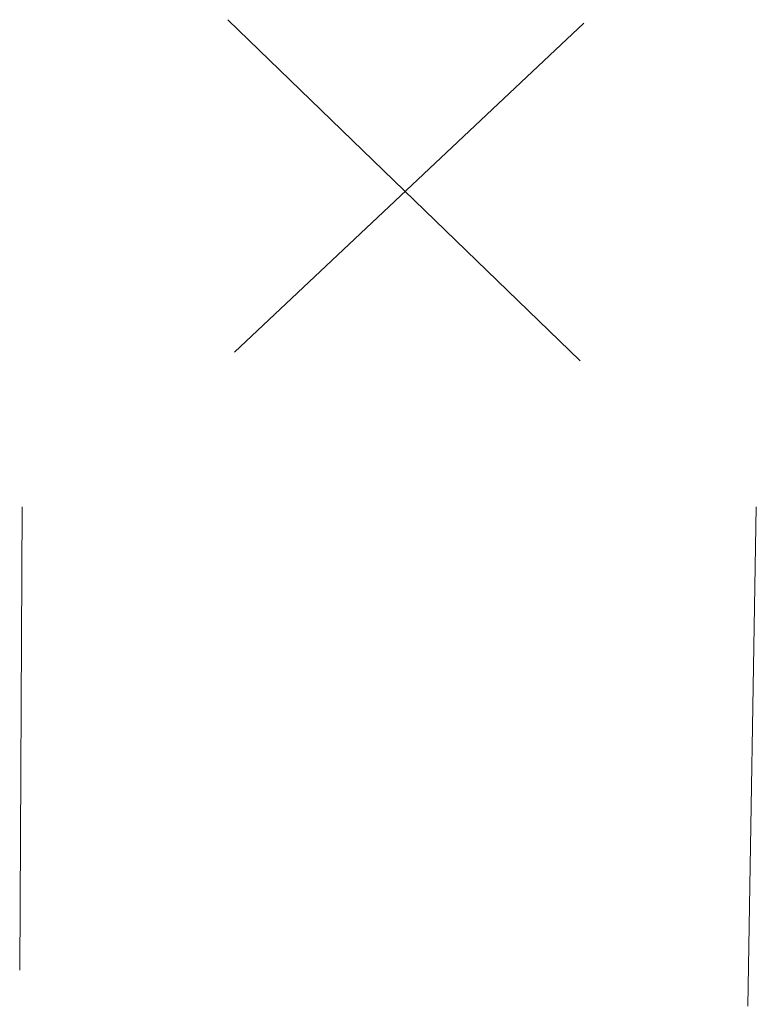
# Model space of a CAD drawing. Header units: inches. Extents: x 87 to 293, y 177 to 453.
import ezdxf

# ---------------------------------------------------------------- set-up
doc = ezdxf.new("R2010")
doc.units = ezdxf.units.IN
doc.header["$MEASUREMENT"] = 0
doc.layers.add('Paper', color=7, linetype='Continuous')

msp = doc.modelspace()

# ---------------------------------------------------------------- linework, layer by layer
at = {"layer": 'Paper', "color": 0, "linetype": 'ByBlock', "lineweight": 0}
for p, q in [((243.96, 357.63), (145.09, 453.41)), ((146.9, 360.08), (245, 452.41)), ((86.61, 186.67), (87.31, 316.71)), ((291.09, 176.53), (293.46, 316.71))]:
    msp.add_line(p, q, dxfattribs=at)

doc.saveas('drawing.dxf')
